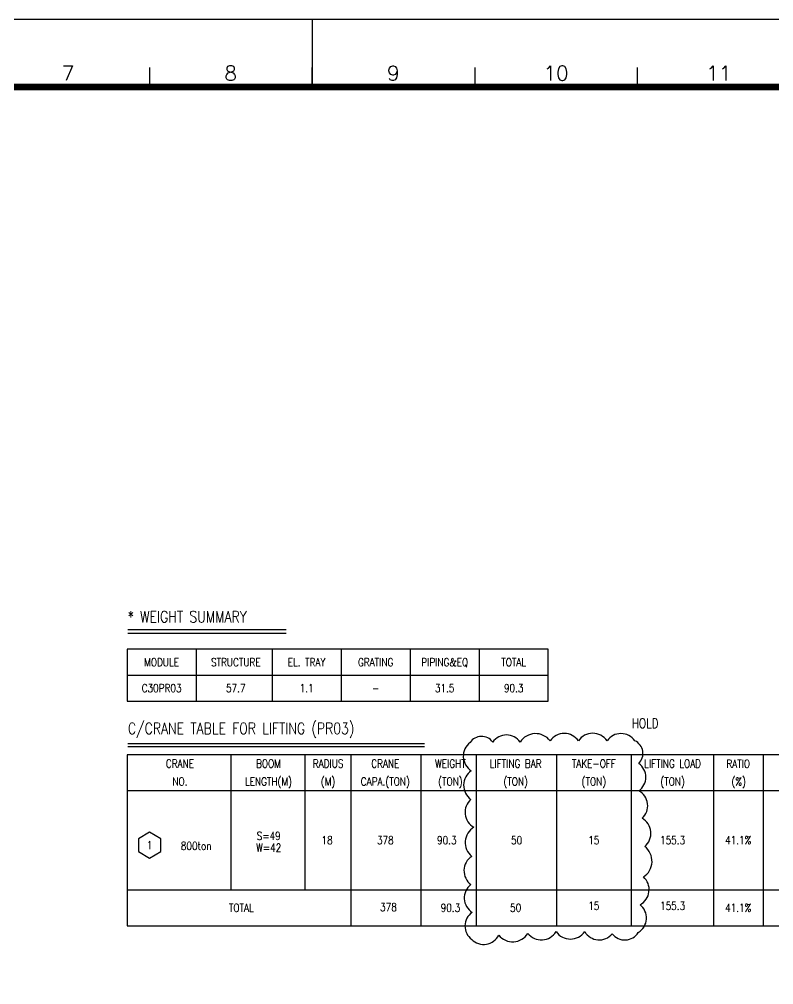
# Model space of a CAD drawing. Header units: metres. Extents: x -85 to 100835, y 0 to 71280.
# Drawn here: x 39584 to 67405, y 35676 to 71280 of the extents above; entities that cross this region are included whole.
import ezdxf
from ezdxf.enums import TextEntityAlignment as Align

# ---------------------------------------------------------------- set-up
doc = ezdxf.new("R2010")
doc.units = ezdxf.units.M
doc.header["$LTSCALE"] = 1200
doc.linetypes.add('CONTINOUS', pattern=[0])
doc.layers.get('0').update_dxf_attribs({"color": 8})
for name, color, linetype in [('block', 2, 'Continuous'), ('CH', 2, 'Continuous'), ('CO', 7, 'Continuous'), ('ETBLKA', 7, 'Continuous'), ('TE', 3, 'Continuous')]:
    doc.layers.add(name, color=color, linetype=linetype)
doc.styles.add('ROMANS', font='romans.shx', dxfattribs={"width": 0.8, "height": 360, "bigfont": 'ghs.shx'})
doc.styles.add('RS3', font='ROMANS.shx', dxfattribs={"width": 0.8, "height": 150})

# ---------------------------------------------------------------- blocks, each defined once
blk = doc.blocks.new('Offshore_HEC')
at = {"lineweight": 25}
for p, q in [((420.54, 594), (420.54, 572.32)), ((370.54, 579.16), (370.54, 573.16)), ((420.54, 573.16), (420.54, 579.16)), ((470.54, 579.16), (470.54, 573.16)), ((520.54, 573.16), (520.54, 579.16)), ((821, 574), (20, 574)), ((820.88, 573.88), (20.13, 573.88)), ((820.76, 573.76), (20.25, 573.76)), ((820.64, 573.64), (20.37, 573.64)), ((820.52, 573.52), (20.5, 573.52)), ((820.4, 573.4), (20.63, 573.4)), ((820.28, 573.28), (20.75, 573.28)), ((820.16, 573.16), (20.87, 573.16)), ((820.04, 573.04), (21, 573.04)), ((819.8, 572.8), (21.13, 572.8)), ((819.92, 572.92), (21.25, 572.92)), ((819.68, 572.68), (21.37, 572.68)), ((819.56, 572.56), (21.5, 572.56)), ((819.44, 572.44), (21.63, 572.44)), ((819.32, 572.32), (21.75, 572.32))]:
    blk.add_line(p, q, dxfattribs=at)
blk.add_lwpolyline([(0, 0), (0, 594), (841, 594), (841, 0)], close=True, dxfattribs=at)
at = {"lineweight": 20, "style": 'ROMANS'}
for s, p in [('7', (345.54, 575.16)), ('8', (395.54, 575.16)), ('9', (445.54, 575.16)), ('10', (495.54, 575.16)), ('11', (545.54, 575.16))]:
    blk.add_text(s, height=4.5, dxfattribs=at).set_placement(p, align=Align.CENTER)

msp = doc.modelspace()

# ---------------------------------------------------------------- linework, layer by layer
at = {"layer": 'block'}
msp.add_lwpolyline([(62286.9, 44671.2, 0.5205671), (61260.3, 44671.2, 0.5205671), (61260.3, 44671.2, 0.5205671), (60202.2, 44671.2, 0.5205671), (60202.2, 44671.2, 0.5205671), (59159.9, 44671.2, 0.5205671), (59159.9, 44671.2, 0.5205671), (58054.4, 44623.8, 0.5205671), (58054.4, 44623.8, 0.5205671), (57043.7, 44623.8, 0.5205671), (57043.7, 44623.8, 0.5205671), (56206.7, 44608, 0.5205671), (56254, 43566.4, 0.5205671), (56254, 43566.4, 0.5205671), (56238.2, 42509, 0.5205671), (56238.2, 42509, 0.5205671), (56348.8, 41483.1, 0.5205671), (56348.8, 41483.1, 0.5205671), (56269.8, 40409.9, 0.5205671), (56269.8, 40409.9, 0.5205671), (56238.2, 39368.3, 0.5205671), (56238.2, 39368.3, 0.5205671), (56285.6, 38342.4, 0.5205671), (56285.6, 38342.4, 0.5205671), (56269.8, 37348.1, 0.5205671), (57264.8, 37506, 0.5205671), (57264.8, 37506, 0.5205671), (58338.7, 37569.1, 0.5205671), (58338.7, 37569.1, 0.5205671), (59381, 37632.2, 0.5205671), (59381, 37632.2, 0.5205671), (60439.1, 37632.2, 0.5205671), (60439.1, 37632.2, 0.5205671), (61449.9, 37553.3, 0.5205671), (61449.9, 37553.3, 0.5205671), (62413.2, 37600.7, 0.5205671), (62476.4, 38626.5, 0.5205671), (62476.4, 38626.5, 0.5205671), (62602.7, 39652.4, 0.5205671), (62602.7, 39652.4, 0.5205671), (62650.1, 40772.9, 0.5205671), (62650.1, 40772.9, 0.5205671), (62555.3, 41814.6, 0.5205671), (62555.3, 41814.6, 0.5205671), (62429, 42824.6, 0.5205671), (62429, 42824.6, 0.5205671), (62429, 43834.7, 0.5205671), (62429, 43834.7, 0.5205671)], format="xyb", close=True, dxfattribs=at)
at = {"layer": 'CH', "color": 2, "linetype": 'CONTINOUS'}
for p, q in [((43580.7, 48781.2), (49428.4, 48781.2)), ((43580.7, 48646.2), (49428.4, 48646.2)), ((46104.9, 48044.9), (46104.9, 46135.8)), ((48907.5, 48044.9), (48907.5, 46135.8)), ((51452.9, 48044.9), (51452.9, 46135.8)), ((53998.3, 48044.9), (53998.3, 46135.8)), ((56543.8, 48044.9), (56543.8, 46135.8)), ((43559.5, 47090.3), (59089.2, 47090.3)), ((54529.6, 44553.5), (43588, 44553.5)), ((54529.6, 44443.4), (43588, 44443.4))]:
    msp.add_line(p, q, dxfattribs=at)
at = {"layer": 'CH'}
for p, q in [((80125.8, 44158.6), (43559.5, 44158.6)), ((43559.5, 44158.6), (43559.5, 37851.9)), ((47388, 44158.6), (47388, 39171.9)), ((50114.2, 44158.6), (50114.2, 39171.9)), ((51806.6, 44158.6), (51806.6, 37851.9)), ((54388.6, 44158.6), (54388.6, 37851.9)), ((56434.6, 44158.6), (56434.6, 37851.9)), ((59398.5, 44158.6), (59398.5, 37851.9)), ((62148.5, 44158.6), (62148.5, 37851.9)), ((65179.7, 44158.6), (65179.7, 37851.9)), ((67013.1, 44158.6), (67013.1, 37851.9)), ((43559.5, 42838.6), (80125.8, 42838.6)), ((43559.5, 39171.9), (80125.8, 39171.9)), ((43559.5, 37851.9), (80125.8, 37851.9))]:
    msp.add_line(p, q, dxfattribs=at)
for points in [[(43559.5, 46135.8), (59089.2, 46135.8), (59089.2, 48044.9), (43559.5, 48044.9)], [(43976.1, 40584.7), (44388.4, 40346.7), (44800.6, 40584.7), (44800.6, 41060.8), (44388.4, 41298.8), (43976.1, 41060.8)]]:
    msp.add_lwpolyline(points, close=True, dxfattribs=at)

# ---------------------------------------------------------------- block references
at = {"layer": 'ETBLKA', "xscale": 120, "yscale": 120, "zscale": 120}
msp.add_blockref('Offshore_HEC', (-84.9, 0), dxfattribs=at)

# ---------------------------------------------------------------- texts
at = {"layer": 'CO', "color": 2, "style": 'RS3', "width": 0.8}
for s, p in [('* WEIGHT SUMMARY', (43580.7, 48911.2)), ('C/CRANE TABLE FOR LIFTING (PR03)', (43588, 44791.1))]:
    msp.add_text(s, height=420, dxfattribs=at).set_placement(p, align=Align.BOTTOM_LEFT)
at = {"layer": 'CO', "color": 7, "style": 'ROMANS', "width": 0.8}
msp.add_text('HOLD', height=350, dxfattribs=at).set_placement((62174.6, 45036.9), align=Align.BOTTOM_LEFT)
at = {"layer": 'TE', "color": 7, "style": 'ROMANS', "width": 0.8}
for s, p in [('MODULE', (44832.2, 47567.6)), ('STRUCTURE', (47566.9, 47567.6)), ('EL. TRAY', (50180.2, 47567.6)), ('GRATING', (52725.6, 47567.6)), ('PIPING&EQ', (55271.1, 47567.6)), ('TOTAL', (57816.5, 47567.6)), ('C30PR03', (44832.2, 46613)), ('57.7', (47566.9, 46613)), ('1.1', (50180.2, 46613)), ('31.5', (55271.1, 46613)), ('90.3', (57816.5, 46613)), ('-', (52725.6, 46613)), ('CRANE', (45507.7, 43828.6)), ('BOOM', (48772.3, 43828.6)), ('RADIUS', (50972.7, 43828.6)), ('CRANE', (53082.5, 43828.6)), ('WEIGHT', (55483.2, 43828.6)), ('LIFTING BAR', (57889.5, 43828.6)), ('TAKE-OFF', (60773.5, 43828.6)), ('LIFTING LOAD', (63676.9, 43828.6)), ('RATIO', (66096.4, 43824.5)), ('NO.', (45507.7, 43168.6)), ('LENGTH(M)', (48772.3, 43168.6)), ('(M)', (50972.7, 43168.6)), ('CAPA.(TON)', (53082.5, 43168.6)), ('(TON)', (55483.2, 43168.6)), ('(TON)', (57889.5, 43168.6)), ('(TON)', (60773.5, 43168.6)), ('(TON)', (63676.9, 43168.6)), ('(%%%)', (66117.1, 43168.6)), ('S=49', (48782.1, 41162.8)), ('1', (44388.4, 40822.7)), ('18', (50937.3, 41005.2)), ('378', (53082.5, 41005.2)), ('90.3', (55348, 41005.2)), ('50', (57922.7, 41005.2)), ('15', (60773.5, 41005.2)), ('155.3', (63676.9, 41005.2)), ('41.1%%%', (66096.4, 41005.2)), ('800ton', (46106.7, 40794.3)), ('W=42', (48782.1, 40728.8)), ('TOTAL', (47770.2, 38511.9)), ('378', (53196.9, 38536.8)), ('90.3', (55483.2, 38511.9)), ('50', (57889.5, 38511.9)), ('15', (60773.5, 38584.3)), ('155.3', (63676.9, 38584.3)), ('41.1%%%', (66096.4, 38511.9))]:
    msp.add_text(s, height=300, dxfattribs=at).set_placement(p, align=Align.MIDDLE_CENTER)

doc.saveas('drawing.dxf')
